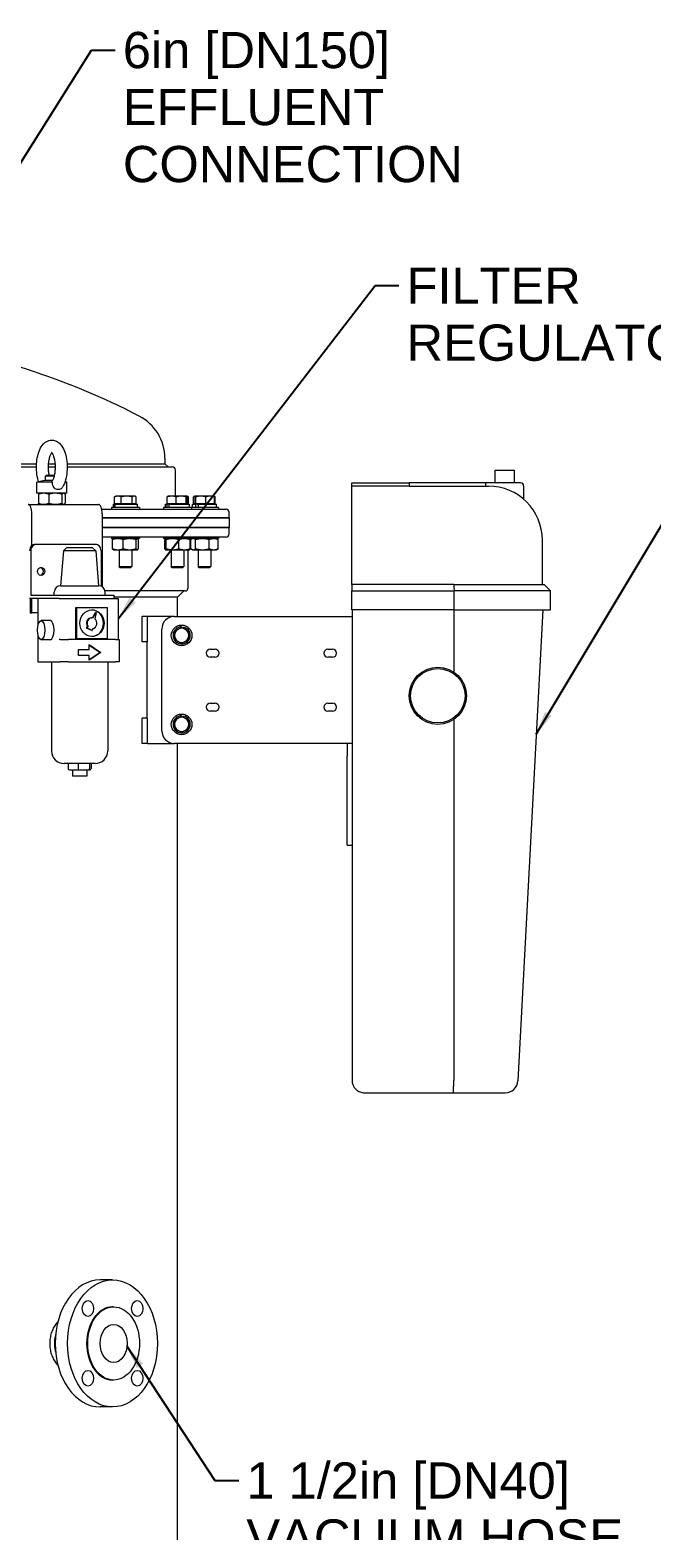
# Model space of a CAD drawing. Header units: inches. Extents: x 12 to 318, y 5 to 204.
# Drawn here: x 250.6 to 275.1, y 51.9 to 111 of the extents above; entities that cross this region are included whole.
import ezdxf

# ---------------------------------------------------------------- set-up
doc = ezdxf.new("R2010")
doc.units = ezdxf.units.IN
doc.header["$LTSCALE"] = 9.5
doc.header["$MEASUREMENT"] = 0
doc.layers.add('Symbol (ANSI)', color=7, linetype='Continuous', lineweight=25)
doc.layers.add('Visible', color=7, linetype='Continuous', lineweight=18)
doc.styles.add('MEMCOR Medium', font='arial.ttf')
doc.styles.add('Standard D-E', font='arial.ttf')
doc.dimstyles.new('Default (ANSI)$7', dxfattribs={"dimscale": 9.5, "dimtxt": 0.15, "dimasz": 0.098425, "dimexe": 0.125, "dimexo": 0.0625, "dimgap": 0.031496, "dimtad": 0, "dimtih": 1, "dimtoh": 1, "dimdec": 4, "dimzin": 3, "dimdsep": 46, "dimlunit": 5, "dimtxsty": 'MEMCOR Medium', "dimcen": 0.09, "dimdle": 0.393701, "dimclrd": 256, "dimclre": 256, "dimclrt": 256, "dimadec": 0, "dimazin": 1, "dimtfac": 0.8, "dimtofl": 0, "dimtmove": 0, "dimatfit": 3, "dimfxl": 1, "dimfrac": 1, "dimtolj": 1, "dimtzin": 4, "dimlwd": -1, "dimlwe": -1, "dimarcsym": 0})
doc.dimstyles.new('in [mm] D-E NeptuneBenson$7', dxfattribs={"dimscale": 9.5, "dimtxt": 0.15, "dimasz": 0.098425, "dimexe": 0.125, "dimexo": 0.063, "dimgap": 0.031496, "dimtad": 0, "dimtih": 1, "dimtoh": 1, "dimdec": 4, "dimzin": 3, "dimdsep": 46, "dimlunit": 5, "dimtxsty": 'Standard D-E', "dimcen": 0.09, "dimdle": 0.393701, "dimclrd": 256, "dimclre": 256, "dimclrt": 256, "dimadec": 1, "dimazin": 1, "dimtfac": 1, "dimtofl": 0, "dimtmove": 0, "dimatfit": 3, "dimfxl": 1, "dimfrac": 1, "dimtolj": 1, "dimtzin": 4, "dimlwd": -1, "dimlwe": -1, "dimarcsym": 0})

msp = doc.modelspace()

# ---------------------------------------------------------------- linework, layer by layer
at = {"layer": 'Visible'}
for p, q in [((227.892483, 93.929298), (250.842632, 93.929298)), ((251.316394, 93.929298), (251.568462, 93.929298)), ((252.042224, 93.929298), (255.892483, 93.929298)), ((255.892483, 94.144298), (255.892483, 93.929298)), ((255.892483, 93.929298), (256.017483, 93.804298)), ((227.607483, 93.804298), (250.838229, 93.804298)), ((251.239613, 93.481306), (251.192428, 93.434112)), ((251.531123, 93.434112), (251.192428, 93.434112)), ((251.192428, 93.270182), (251.192428, 93.434112)), ((251.239613, 93.481306), (251.542393, 93.481306)), ((251.310679, 93.804298), (251.574177, 93.804298)), ((252.046627, 93.804298), (256.177483, 93.804298)), ((256.302483, 92.655294), (256.302483, 93.679298)), ((268.878838, 93.174298), (268.878838, 93.674298)), ((268.878838, 93.674298), (269.628838, 93.674298)), ((269.628838, 93.674298), (269.628838, 93.174298)), ((251.1686, 93.270182), (250.851877, 93.202861)), ((251.473296, 93.202861), (250.851877, 93.202861)), ((250.851877, 92.76979), (250.851877, 93.202861)), ((252.032979, 92.76979), (250.851877, 92.76979)), ((250.921613, 92.727593), (250.921613, 92.374487)), ((250.969987, 92.76979), (250.958161, 92.762962)), ((251.469991, 93.270182), (251.1686, 93.270182)), ((251.322605, 92.727593), (251.322605, 92.374487)), ((251.843421, 92.727593), (251.843421, 92.374487)), ((251.914869, 92.76979), (251.926695, 92.762962)), ((252.032979, 93.202861), (251.954154, 93.202861)), ((251.95953, 93.218473), (252.032979, 93.202861)), ((251.963243, 92.727593), (251.963243, 92.374487)), ((252.032979, 92.76979), (252.032979, 93.202861)), ((263.240204, 93.174298), (265.498646, 93.174298)), ((263.240204, 93.049298), (263.240204, 93.174298)), ((263.240204, 90.924298), (263.240204, 93.049298)), ((264.355004, 93.049298), (263.240204, 93.049298)), ((268.503838, 93.174298), (265.498646, 93.174298)), ((265.498646, 93.174298), (265.498646, 93.046615)), ((268.503838, 93.174298), (268.503838, 93.045424)), ((269.878838, 93.174298), (268.503838, 93.174298)), ((268.503838, 93.049298), (268.616469, 93.049298)), ((270.003838, 93.049298), (270.003838, 92.533904)), ((250.51279, 92.331798), (253.274837, 92.331798)), ((250.969987, 92.33229), (250.958161, 92.339118)), ((250.969987, 92.33229), (251.122109, 92.33229)), ((251.122109, 92.33229), (251.583013, 92.33229)), ((251.192428, 92.331798), (251.192428, 92.33229)), ((251.583013, 92.33229), (251.903332, 92.33229)), ((251.692428, 92.331798), (251.692428, 92.33229)), ((251.903332, 92.33229), (251.914869, 92.33229)), ((251.914869, 92.33229), (251.926695, 92.339118)), ((253.401595, 92.144298), (258.297483, 92.144298)), ((254.889395, 92.20729), (253.787032, 92.20729)), ((253.787032, 92.20729), (253.787032, 92.144298)), ((253.866862, 92.33229), (253.881414, 92.33229)), ((253.866862, 92.20729), (253.866862, 92.33229)), ((253.933403, 92.33229), (253.881414, 92.33229)), ((253.881414, 92.20729), (253.881414, 92.33229)), ((253.909571, 92.357294), (253.909571, 92.6218)), ((254.043305, 92.357294), (253.909571, 92.357294)), ((253.933403, 92.20729), (253.933403, 92.33229)), ((253.933403, 92.33229), (254.809565, 92.33229)), ((253.963214, 92.655294), (253.934182, 92.638532)), ((254.043305, 92.655294), (253.963214, 92.655294)), ((253.963214, 92.357294), (253.963214, 92.33229)), ((254.391359, 92.655294), (254.043305, 92.655294)), ((254.177038, 92.357294), (254.043305, 92.357294)), ((254.177038, 92.357294), (254.177038, 92.6218)), ((254.391359, 92.357294), (254.177038, 92.357294)), ((254.686268, 92.655294), (254.391359, 92.655294)), ((254.60568, 92.357294), (254.391359, 92.357294)), ((254.60568, 92.357294), (254.60568, 92.6218)), ((254.686268, 92.357294), (254.60568, 92.357294)), ((254.713214, 92.655294), (254.686268, 92.655294)), ((254.766856, 92.357294), (254.686268, 92.357294)), ((254.713214, 92.655294), (254.742245, 92.638532)), ((254.713214, 92.357294), (254.713214, 92.33229)), ((254.766856, 92.357294), (254.766856, 92.6218)), ((254.809565, 92.20729), (254.809565, 92.33229)), ((254.889395, 92.20729), (254.889395, 92.144298)), ((256.937024, 92.20729), (255.834662, 92.20729)), ((255.834662, 92.20729), (255.834662, 92.144298)), ((255.914492, 92.33229), (255.974687, 92.33229)), ((255.914492, 92.20729), (255.914492, 92.33229)), ((256.052096, 92.33229), (255.974687, 92.33229)), ((255.974687, 92.20729), (255.974687, 92.33229)), ((255.98769, 92.357294), (255.98769, 92.6218)), ((256.160934, 92.357294), (255.98769, 92.357294)), ((256.010843, 92.655294), (256.008145, 92.653736)), ((256.160934, 92.655294), (256.010843, 92.655294)), ((256.010843, 92.357294), (256.010843, 92.33229)), ((256.052096, 92.33229), (256.057319, 92.33229)), ((256.057319, 92.20729), (256.057319, 92.33229)), ((256.057319, 92.33229), (256.857194, 92.33229)), ((256.533255, 92.655294), (256.160934, 92.655294)), ((256.334179, 92.357294), (256.160934, 92.357294)), ((256.334179, 92.357294), (256.334179, 92.6218)), ((256.533255, 92.357294), (256.334179, 92.357294)), ((256.758164, 92.655294), (256.533255, 92.655294)), ((256.732332, 92.357294), (256.533255, 92.357294)), ((256.732332, 92.357294), (256.732332, 92.6218)), ((256.758164, 92.357294), (256.732332, 92.357294)), ((256.760843, 92.655294), (256.758164, 92.655294)), ((256.783997, 92.357294), (256.758164, 92.357294)), ((256.760843, 92.655294), (256.763541, 92.653736)), ((256.760843, 92.357294), (256.760843, 92.33229)), ((256.763541, 92.653736), (256.789875, 92.638532)), ((256.783997, 92.357294), (256.783997, 92.6218)), ((256.814485, 92.357294), (256.783997, 92.357294)), ((256.814485, 92.357294), (256.814485, 92.6218)), ((256.857194, 92.20729), (256.857194, 92.33229)), ((256.937024, 92.20729), (256.937024, 92.144298)), ((257.996955, 92.20729), (256.937024, 92.20729)), ((256.974423, 92.33229), (257.108282, 92.33229)), ((256.974423, 92.20729), (256.974423, 92.33229)), ((257.015855, 92.357294), (257.015855, 92.6218)), ((257.043876, 92.357294), (257.015855, 92.357294)), ((257.066951, 92.653086), (257.037942, 92.636338)), ((257.043876, 92.357294), (257.043876, 92.6218)), ((257.074559, 92.357294), (257.043876, 92.357294)), ((257.070774, 92.655294), (257.066951, 92.653086)), ((257.074559, 92.655294), (257.070774, 92.655294)), ((257.070774, 92.357294), (257.070774, 92.33229)), ((257.306192, 92.655294), (257.074559, 92.655294)), ((257.105243, 92.357294), (257.074559, 92.357294)), ((257.105243, 92.357294), (257.105243, 92.6218)), ((257.306192, 92.357294), (257.105243, 92.357294)), ((257.167655, 92.33229), (257.108282, 92.33229)), ((257.108282, 92.20729), (257.108282, 92.33229)), ((257.167655, 92.33229), (257.215925, 92.33229)), ((257.215925, 92.20729), (257.215925, 92.33229)), ((257.215925, 92.33229), (257.917125, 92.33229)), ((257.677407, 92.655294), (257.306192, 92.655294)), ((257.507141, 92.357294), (257.306192, 92.357294)), ((257.507141, 92.357294), (257.507141, 92.6218)), ((257.677407, 92.357294), (257.507141, 92.357294)), ((257.820774, 92.655294), (257.677407, 92.655294)), ((257.847673, 92.357294), (257.677407, 92.357294)), ((257.820774, 92.655294), (257.824598, 92.653086)), ((257.820774, 92.357294), (257.820774, 92.33229)), ((257.824598, 92.653086), (257.853606, 92.636338)), ((257.847673, 92.357294), (257.847673, 92.6218)), ((257.875694, 92.357294), (257.847673, 92.357294)), ((257.875694, 92.357294), (257.875694, 92.6218)), ((257.917125, 92.20729), (257.917125, 92.33229)), ((257.996955, 92.20729), (257.996955, 92.144298)), ((250.659157, 90.704456), (250.659157, 91.956798)), ((253.421204, 91.956798), (253.421204, 89.091565)), ((253.421204, 91.804298), (258.422483, 91.804298)), ((258.422483, 91.804298), (253.421204, 91.804298)), ((258.422483, 91.804298), (258.422483, 92.019298)), ((258.422483, 91.804298), (258.422483, 91.424298)), ((258.422483, 91.424298), (253.421204, 91.424298)), ((253.421204, 91.424298), (258.422483, 91.424298)), ((258.297483, 91.044298), (253.421204, 91.044298)), ((253.787032, 91.044298), (253.787032, 90.981306)), ((254.889395, 90.981306), (253.787032, 90.981306)), ((253.865773, 90.981306), (253.859691, 90.977794)), ((254.810655, 90.981306), (254.816736, 90.977794)), ((254.889395, 91.044298), (254.889395, 90.981306)), ((255.834662, 91.044298), (255.834662, 90.981306)), ((256.937024, 90.981306), (255.834662, 90.981306)), ((255.913402, 90.981306), (255.910924, 90.979875)), ((256.858284, 90.981306), (256.860762, 90.979875)), ((256.860762, 90.979875), (256.864366, 90.977794)), ((256.940209, 90.962181), (256.928041, 90.955156)), ((256.937024, 91.044298), (256.937024, 90.981306)), ((257.996955, 90.981306), (256.937024, 90.981306)), ((256.973333, 90.981306), (256.940209, 90.962181)), ((257.918215, 90.981306), (257.95134, 90.962181)), ((257.95134, 90.962181), (257.963508, 90.955156)), ((257.996955, 91.044298), (257.996955, 90.981306)), ((258.422483, 91.169298), (258.422483, 91.424298)), ((250.618179, 90.506355), (250.618179, 88.756355)), ((250.84835, 90.756355), (250.799561, 90.756355)), ((253.150056, 90.756355), (250.84835, 90.756355)), ((251.900502, 90.506787), (251.785883, 89.131355)), ((252.035883, 90.631355), (251.900502, 90.506787)), ((253.171263, 90.506787), (251.900502, 90.506787)), ((252.035883, 90.631355), (253.035883, 90.631355)), ((253.035883, 90.631355), (253.171263, 90.506787)), ((253.171263, 90.506787), (253.285883, 89.131355)), ((253.380227, 90.506355), (253.380227, 89.11287)), ((253.828429, 90.586002), (253.828429, 90.939109)), ((253.865773, 90.543806), (253.859691, 90.547317)), ((253.865773, 90.543806), (254.039973, 90.543806)), ((254.039973, 90.543806), (254.506409, 90.543806)), ((254.088214, 90.543806), (254.088214, 89.879484)), ((254.251517, 90.586002), (254.251517, 90.939109)), ((254.506409, 90.543806), (254.80465, 90.543806)), ((254.588214, 90.543806), (254.588214, 89.879484)), ((254.761302, 90.586002), (254.761302, 90.939109)), ((254.80465, 90.543806), (254.810655, 90.543806)), ((254.810655, 90.543806), (254.816736, 90.547317)), ((254.847999, 90.586002), (254.847999, 90.939109)), ((255.888039, 90.586002), (255.888039, 90.939109)), ((255.913402, 90.543806), (255.910924, 90.545236)), ((255.913402, 90.543806), (255.915867, 90.543806)), ((255.915867, 90.543806), (256.192597, 90.543806)), ((255.943695, 90.586002), (255.943695, 90.939109)), ((256.135843, 90.543806), (256.135843, 89.879484)), ((256.192597, 90.543806), (256.662573, 90.543806)), ((256.441499, 90.586002), (256.441499, 90.939109)), ((256.635843, 90.543806), (256.635843, 89.879484)), ((256.662573, 90.543806), (256.858284, 90.543806)), ((256.802483, 89.049298), (256.802483, 90.543806)), ((256.858284, 90.543806), (256.860762, 90.545236)), ((256.860762, 90.545236), (256.864366, 90.547317)), ((256.883647, 90.586002), (256.883647, 90.939109)), ((256.895628, 90.586002), (256.895628, 90.939109)), ((256.903093, 90.586002), (256.903093, 90.939109)), ((256.90718, 90.586002), (256.90718, 90.939109)), ((256.940209, 90.56293), (256.928041, 90.569955)), ((256.973333, 90.543806), (256.940209, 90.56293)), ((256.973333, 90.543806), (257.004288, 90.543806)), ((257.004288, 90.543806), (257.370693, 90.543806)), ((257.101395, 90.586002), (257.101395, 90.939109)), ((257.195774, 90.543806), (257.195774, 89.879484)), ((257.370693, 90.543806), (257.81218, 90.543806)), ((257.63999, 90.586002), (257.63999, 90.939109)), ((257.695774, 90.543806), (257.695774, 89.879484)), ((257.81218, 90.543806), (257.918215, 90.543806)), ((257.918215, 90.543806), (257.95134, 90.56293)), ((257.95134, 90.56293), (257.963508, 90.569955)), ((257.984369, 90.586002), (257.984369, 90.939109)), ((257.988456, 90.586002), (257.988456, 90.939109)), ((263.240204, 89.174298), (263.240204, 90.924298)), ((270.741469, 89.174298), (270.741469, 90.924298)), ((254.088214, 89.879484), (254.588214, 89.879484)), ((254.135399, 89.83229), (254.088214, 89.879484)), ((254.541029, 89.83229), (254.135399, 89.83229)), ((254.541029, 89.83229), (254.588214, 89.879484)), ((256.135843, 89.879484), (256.635843, 89.879484)), ((256.183028, 89.83229), (256.135843, 89.879484)), ((256.588658, 89.83229), (256.183028, 89.83229)), ((256.588658, 89.83229), (256.635843, 89.879484)), ((257.195774, 89.879484), (257.695774, 89.879484)), ((257.242959, 89.83229), (257.195774, 89.879484)), ((257.648589, 89.83229), (257.242959, 89.83229)), ((257.648589, 89.83229), (257.695774, 89.879484)), ((251.008492, 88.631355), (250.56939, 88.631355)), ((250.585973, 88.631355), (250.585973, 88.063855)), ((250.618179, 88.756355), (251.008492, 88.756355)), ((250.659157, 88.063855), (250.659157, 88.631355)), ((250.897139, 88.631355), (250.897139, 87.571899)), ((251.008492, 88.756355), (253.889516, 88.756355)), ((251.562293, 88.631355), (251.008492, 88.631355)), ((251.535883, 88.756355), (251.535883, 88.881355)), ((251.726553, 88.631355), (251.562293, 88.631355)), ((251.726553, 88.631355), (252.054302, 88.631355)), ((251.785883, 89.131355), (253.285883, 89.131355)), ((252.054302, 88.631355), (252.974984, 88.631355)), ((252.974984, 88.631355), (253.895667, 88.631355)), ((256.677483, 88.924298), (253.532167, 88.924298)), ((253.535883, 88.756355), (253.535883, 88.881355)), ((253.889516, 88.756355), (253.889516, 88.631355)), ((256.392483, 88.674298), (253.889516, 88.674298)), ((253.895667, 88.631355), (254.048089, 88.631355)), ((254.048089, 88.631355), (254.048089, 87.011163)), ((256.392483, 88.674298), (256.642483, 88.924298)), ((256.392483, 87.924298), (256.392483, 88.674298)), ((263.240204, 89.174298), (263.240204, 88.924298)), ((267.256611, 89.174298), (263.240204, 89.174298)), ((263.240204, 88.174298), (263.240204, 88.924298)), ((263.240204, 88.924298), (267.268598, 88.924298)), ((267.256611, 89.174298), (270.812869, 89.174298)), ((267.268598, 88.174298), (267.268598, 88.924298)), ((271.062869, 88.924298), (267.268598, 88.924298)), ((270.812869, 89.174298), (271.062869, 88.924298)), ((271.062869, 88.174298), (271.062869, 88.924298)), ((250.585973, 88.063855), (250.659157, 88.063855)), ((250.897139, 88.063855), (250.659157, 88.063855)), ((252.370514, 88.255161), (252.370514, 87.053364)), ((252.419303, 88.255161), (252.370514, 88.255161)), ((253.628244, 88.255161), (252.419303, 88.255161)), ((252.419303, 88.255161), (252.419303, 87.053364)), ((253.039143, 87.866328), (253.159733, 88.074743)), ((253.0616, 87.862979), (253.184128, 88.074743)), ((253.184128, 88.074743), (253.132905, 87.830899)), ((253.159733, 88.074743), (253.184128, 88.074743)), ((253.628244, 87.053364), (253.628244, 88.255161)), ((267.268598, 88.174298), (263.240204, 88.174298)), ((263.253838, 88.174298), (263.253838, 87.924298)), ((267.253838, 88.174298), (267.253838, 85.734712)), ((267.268598, 88.174298), (271.062869, 88.174298)), ((270.753838, 88.174298), (269.778771, 69.648018)), ((251.38503, 87.756355), (251.023203, 87.756355)), ((252.804398, 87.460619), (252.842641, 87.526714)), ((252.804398, 87.460619), (252.828792, 87.460619)), ((253.011186, 87.367585), (252.804398, 87.460619)), ((252.828792, 87.460619), (252.867036, 87.526714)), ((253.03558, 87.367585), (252.828792, 87.460619)), ((252.842641, 87.526714), (252.867036, 87.526714)), ((252.999379, 87.866984), (253.023774, 87.866984)), ((253.051568, 87.443694), (253.03558, 87.367585)), ((255.213124, 87.924298), (254.999678, 87.924298)), ((254.999678, 86.924298), (254.999678, 87.924298)), ((256.270396, 87.924298), (255.213124, 87.924298)), ((255.213124, 86.924298), (255.213124, 87.924298)), ((255.770396, 83.424298), (255.770396, 87.424298)), ((256.270396, 87.924298), (262.878838, 87.924298)), ((256.549722, 87.514297), (256.547343, 87.497006)), ((256.635696, 87.44952), (256.642845, 87.501488)), ((262.878838, 87.924298), (263.253838, 87.924298)), ((263.253838, 87.924298), (263.253838, 82.924298)), ((250.897139, 87.190812), (250.897139, 86.131355)), ((251.38503, 87.006355), (251.023203, 87.006355)), ((251.775342, 87.011163), (251.726553, 87.011163)), ((251.775342, 87.011163), (252.103091, 87.011163)), ((253.944456, 87.011163), (252.103091, 87.011163)), ((252.419303, 87.053364), (252.370514, 87.053364)), ((252.419303, 87.053364), (253.628244, 87.053364)), ((253.011186, 87.367585), (253.03558, 87.367585)), ((253.944456, 87.011163), (254.096878, 87.011163)), ((254.096878, 87.011163), (254.096878, 86.131355)), ((255.213124, 86.924298), (254.999678, 86.924298)), ((255.175396, 86.924298), (255.175396, 83.924298)), ((252.496625, 86.386771), (252.496625, 86.62594)), ((252.496625, 86.62594), (252.907873, 86.62594)), ((252.907873, 86.386771), (252.496625, 86.386771)), ((252.907873, 86.62594), (252.907873, 86.813747)), ((252.907873, 86.813747), (253.375201, 86.506355)), ((253.326412, 86.506355), (252.907873, 86.781656)), ((253.375201, 86.506355), (252.907873, 86.198963)), ((252.907873, 86.231055), (253.326412, 86.506355)), ((252.907873, 86.198963), (252.907873, 86.386771)), ((253.375201, 86.506355), (253.326412, 86.506355)), ((257.676646, 86.630548), (257.864146, 86.630548)), ((257.864146, 86.318048), (257.676646, 86.318048)), ((262.301646, 86.630548), (262.489146, 86.630548)), ((262.489146, 86.318048), (262.301646, 86.318048)), ((250.897139, 86.131355), (251.775342, 86.131355)), ((251.428106, 86.131355), (251.428106, 82.631355)), ((252.103091, 86.131355), (251.775342, 86.131355)), ((252.103091, 86.131355), (253.944456, 86.131355)), ((253.64366, 86.131355), (253.64366, 82.631355)), ((254.096878, 86.131355), (253.944456, 86.131355)), ((257.676646, 84.505548), (257.864146, 84.505548)), ((262.301646, 84.505548), (262.489146, 84.505548)), ((255.213124, 83.924298), (254.999678, 83.924298)), ((254.999678, 82.924298), (254.999678, 83.924298)), ((255.213124, 82.924298), (255.213124, 83.924298)), ((256.549722, 84.014297), (256.547343, 83.997006)), ((256.635696, 83.94952), (256.642845, 84.001488)), ((257.864146, 84.193048), (257.676646, 84.193048)), ((262.489146, 84.193048), (262.301646, 84.193048)), ((267.253838, 83.863883), (267.253838, 69.654616)), ((255.213124, 82.924298), (254.999678, 82.924298)), ((255.213124, 82.924298), (256.270396, 82.924298)), ((262.878838, 82.924298), (256.270396, 82.924298)), ((256.392483, 40.688875), (256.392483, 82.924298)), ((263.253838, 82.924298), (262.878838, 82.924298)), ((263.066338, 82.924298), (263.066338, 82.424298)), ((263.253838, 82.924298), (263.253838, 69.674298)), ((253.14366, 82.131355), (251.928106, 82.131355)), ((252.082979, 82.131355), (252.082979, 81.943855)), ((252.475711, 82.131355), (252.475711, 81.943855)), ((252.928615, 82.131355), (252.928615, 81.943855)), ((252.988787, 82.131355), (252.988787, 81.943855)), ((263.066338, 79.424298), (263.066338, 82.424298)), ((252.149423, 81.881355), (252.484538, 81.881355)), ((252.254633, 81.881355), (252.254633, 81.631355)), ((252.817133, 81.631355), (252.254633, 81.631355)), ((252.484538, 81.881355), (252.870998, 81.881355)), ((252.817133, 81.881355), (252.817133, 81.631355)), ((252.870998, 81.881355), (252.922343, 81.881355)), ((263.066338, 78.924298), (263.066338, 79.424298)), ((263.066338, 78.924298), (263.253838, 78.924298)), ((263.753838, 69.174298), (267.238913, 69.174298)), ((267.238913, 69.174298), (269.279462, 69.174298)), ((267.253838, 69.654616), (267.253838, 69.654576)), ((253.832446, 61.814298), (253.344542, 61.814298)), ((253.874872, 60.754298), (253.832446, 60.754298)), ((253.874872, 57.874298), (253.832446, 57.874298)), ((253.832446, 56.814298), (253.344542, 56.814298))]:
    msp.add_line(p, q, dxfattribs=at)
for centre, radius in [((256.550396, 87.174298), 0.406), ((266.628838, 84.799298), 1.125), ((266.628838, 84.799298), 1.069494), ((256.550396, 83.674298), 0.406)]:
    msp.add_circle(centre, radius, dxfattribs=at)
for centre, radius, start, end in [((241.892483, 70.782078), 28.192219, 62.55618308, 81.96877549), ((254.024983, 94.144298), 1.8675, 0, 62.55618308), ((256.177483, 93.679298), 0.125, 0, 90), ((268.616469, 90.924298), 2.125, 0, 90), ((269.878838, 93.049298), 0.125, 0, 90), ((258.297483, 92.019298), 0.125, 0, 90), ((258.297483, 91.169298), 0.125, 270, 0), ((251.785883, 88.881355), 0.25, 90, 180), ((253.285883, 88.881355), 0.25, 0, 90), ((256.677483, 89.049298), 0.125, 270, 0), ((256.270396, 87.424298), 0.5, 90, 180), ((256.550396, 87.174298), 0.34, 90.1136485, 74.22216216), ((256.550396, 87.174298), 0.281, 120, 180), ((256.550396, 87.174298), 0.281, 60, 120), ((256.550396, 87.174298), 0.281, 0, 60), ((256.550396, 87.174298), 0.281, 180, 240), ((256.550396, 87.174298), 0.281, 240, 300), ((256.550396, 87.174298), 0.281, 300, 0), ((257.676646, 86.474298), 0.15625, 90, 270), ((257.864146, 86.474298), 0.15625, 270, 90), ((262.301646, 86.474298), 0.15625, 90, 270), ((262.489146, 86.474298), 0.15625, 270, 90), ((257.676646, 84.349298), 0.15625, 90, 270), ((257.864146, 84.349298), 0.15625, 270, 90), ((262.301646, 84.349298), 0.15625, 90, 270), ((262.489146, 84.349298), 0.15625, 270, 90), ((256.550396, 83.674298), 0.34, 90.1136485, 74.22216216), ((256.550396, 83.674298), 0.281, 120, 180), ((256.550396, 83.674298), 0.281, 60, 120), ((256.550396, 83.674298), 0.281, 0, 60), ((256.270396, 83.424298), 0.5, 180, 270), ((256.550396, 83.674298), 0.281, 180, 240), ((256.550396, 83.674298), 0.281, 240, 300), ((256.550396, 83.674298), 0.281, 300, 0), ((251.928106, 82.631355), 0.5, 180, 270), ((253.14366, 82.631355), 0.5, 270, 0), ((269.279462, 69.674298), 0.5, 270, 356.9872125)]:
    msp.add_arc(centre, radius, start, end, dxfattribs=at)
for centre, major_axis, ratio, start_param, end_param in [((264.355004, 90.924298), (22.766058, 0), 0.093340709, 1.520540653, 1.570796327), ((250.51279, 91.956798), (0, 0.375), 0.390312582, 4.71238898, 6.283185307), ((253.274837, 91.956798), (0, 0.375), 0.390312582, 4.71238898, 6.283185307), ((250.799561, 90.506355), (0, 0.25), 0.920682404, 0, 1.570796327), ((250.84835, 90.506355), (0, 0.25), 0.920682404, 0, 1.570796327), ((253.150056, 90.506355), (0, 0.25), 0.920682404, 4.71238898, 6.283185307), ((250.972189, 89.693855), (0, -0.15625), 0.920682404, 0.170398754, 2.9711939), ((252.999379, 87.654262), (0, -0.520383), 0.920682404, 0.025461071, 3.116131582), ((251.38503, 87.381355), (0, 0.375), 0.390312582, 3.141592654, 6.283185307), ((252.999379, 87.654262), (0, 0.212722), 0.920682404, 0, 2.213798072), ((253.023774, 87.654262), (0, 0.212722), 0.920682404, 6.088823721, 8.496983379), ((253.023774, 87.654262), (0, -0.212722), 0.920682404, 0.142396418, 2.550556077), ((252.149423, 81.943855), (0.066445, 0), 0.940634252, 3.141592654, 4.71238898), ((252.484538, 81.943855), (0, -0.0625), 0.141243652, 4.71238898, 6.283185307), ((252.870998, 81.943855), (0, -0.0625), 0.921868815, 0, 1.570796327), ((252.922343, 81.943855), (-0.066445, 0), 0.940634252, 1.570796327, 3.141592654), ((253.344542, 59.314298), (0, -2.5), 0.707106781, 3.141592654, 6.283185307), ((253.832446, 59.314298), (0, -1.44), 0.707106781, 3.141592654, 6.283185307)]:
    msp.add_ellipse(centre, major_axis=major_axis, ratio=ratio, start_param=start_param, end_param=end_param, dxfattribs=at)
for centre, major_axis, ratio in [((251.020978, 89.693855), (0, -0.15625), 0.920682404), ((253.023774, 87.654262), (0, 0.520383), 0.920682404), ((251.023203, 87.381355), (0, 0.375), 0.390312582), ((253.832446, 59.314298), (0, -2.5), 0.707106781), ((252.862446, 60.686085), (0, -0.3125), 0.707106781), ((254.802446, 60.686085), (0, 0.3125), 0.707106781), ((253.874872, 59.314298), (0, -1.44), 0.707106781), ((253.874872, 59.314298), (0, -0.75), 0.707106781), ((252.862446, 57.942511), (0, -0.3125), 0.707106781), ((254.802446, 57.942511), (0, 0.3125), 0.707106781)]:
    msp.add_ellipse(centre, major_axis=major_axis, ratio=ratio, dxfattribs=at)
for points, knots in [([(250.925326, 93.218473), (250.919812, 93.234817), (250.914569, 93.251396), (250.879593, 93.369446), (250.859139, 93.47883), (250.837391, 93.699666), (250.835388, 93.810731), (250.848659, 94.028591), (250.863828, 94.135314), (250.912057, 94.339274), (250.945431, 94.436034), (251.035935, 94.61387), (251.093573, 94.695408), (251.231961, 94.80447), (251.303653, 94.840215), (251.438918, 94.86026), (251.496917, 94.856398), (251.60555, 94.826445), (251.655413, 94.800167), (251.755632, 94.725928), (251.801383, 94.673983), (251.894127, 94.537087), (251.934842, 94.446264), (251.998505, 94.246883), (252.020787, 94.138008), (252.045908, 93.917509), (252.049508, 93.806347), (252.039355, 93.587753), (252.025756, 93.480386), (251.980868, 93.274726), (251.949294, 93.176856), (251.890929, 93.054038), (251.872875, 93.020921), (251.852844, 92.989412)], [4.063797675, 4.063797675, 4.063797675, 4.063797675, 4.125107978, 4.125107978, 4.494646741, 4.494646741, 4.848405607, 4.848405607, 5.200717927, 5.200717927, 5.564567297, 5.564567297, 5.945808258, 5.945808258, 6.21731978, 6.21731978, 6.405304681, 6.405304681, 6.601685917, 6.601685917, 6.864476754, 6.864476754, 7.231705362, 7.231705362, 7.603413474, 7.603413474, 7.957952639, 7.957952639, 8.309884983, 8.309884983, 8.672079617, 8.672079617, 8.81394723, 8.81394723, 8.81394723, 8.81394723]), ([(251.342463, 93.481306), (251.332294, 93.52819), (251.324266, 93.57882), (251.312093, 93.697098), (251.309449, 93.765815), (251.312859, 93.902444), (251.319002, 93.970338), (251.338852, 94.095622), (251.352411, 94.153212), (251.383167, 94.249711), (251.400148, 94.289531), (251.425664, 94.336586), (251.434542, 94.350425), (251.442428, 94.361111)], [4.258943448, 4.258943448, 4.258943448, 4.258943448, 4.485154641, 4.485154641, 4.768401658, 4.768401658, 5.05436608, 5.05436608, 5.33379943, 5.33379943, 5.595842968, 5.595842968, 5.740451535, 5.740451535, 5.740451535, 5.740451535]), ([(251.415843, 94.389633), (251.415843, 94.389633), (251.416375, 94.389308), (251.420919, 94.385864), (251.430305, 94.377425), (251.453676, 94.345978), (251.467642, 94.323016), (251.496688, 94.261435), (251.511744, 94.221359), (251.539088, 94.125929), (251.551, 94.069479), (251.568325, 93.946232), (251.573359, 93.879036), (251.574881, 93.742725), (251.571208, 93.673603), (251.555699, 93.543161), (251.543954, 93.481752), (251.515418, 93.375603), (251.498857, 93.330198), (251.471768, 93.272436), (251.46152, 93.25414), (251.452058, 93.239624)], [6.547594417, 6.547594417, 6.547594417, 6.547594417, 6.608611495, 6.608611495, 6.822801896, 6.822801896, 7.039622603, 7.039622603, 7.282015161, 7.282015161, 7.548072508, 7.548072508, 7.828890328, 7.828890328, 8.11499257, 8.11499257, 8.397293161, 8.397293161, 8.665482356, 8.665482356, 8.825685082, 8.825685082, 8.825685082, 8.825685082]), ([(251.473296, 93.202861), (251.464249, 93.207875), (251.45768, 93.213033), (251.448078, 93.225533), (251.447606, 93.232816), (251.452056, 93.23963)], [0.1266240454, 0.1266240454, 0.1266240454, 0.1266240454, 0.3194463648, 0.3194463648, 0.5894329283, 0.5894329283, 0.5894329283, 0.5894329283]), ([(251.852844, 92.989413), (251.840975, 92.970747), (251.826549, 92.954969), (251.789254, 92.927393), (251.76577, 92.917408), (251.71437, 92.907936), (251.686901, 92.908585), (251.63213, 92.920593), (251.60534, 92.931739), (251.557576, 92.963146), (251.537021, 92.982537), (251.504247, 93.027542), (251.492349, 93.052003), (251.472174, 93.118467), (251.469777, 93.160856), (251.473296, 93.202861)], [0.614715934, 0.614715934, 0.614715934, 0.614715934, 0.84578852, 0.84578852, 1.123480062, 1.123480062, 1.402598468, 1.402598468, 1.678828283, 1.678828283, 1.941754164, 1.941754164, 2.194127873, 2.194127873, 2.580725409, 2.580725409, 2.580725409, 2.580725409]), ([(265.498646, 93.046615), (265.581631, 93.046039), (265.6648, 93.045434), (266.045919, 93.042768), (266.343342, 93.041143), (266.629675, 93.041143), (266.744027, 93.041143), (266.863093, 93.041382), (266.984068, 93.041903)], [26.213517074, 26.213517074, 26.213517074, 26.213517074, 26.824810769, 26.824810769, 29.016237352, 29.016237352, 29.016237352, 29.891417752, 29.891417752, 29.891417752, 29.891417752]), ([(266.984068, 93.041903), (267.041389, 93.042209), (267.098441, 93.04256), (267.198499, 93.0435), (267.241312, 93.04398), (267.283452, 93.044483)], [-55.1561514955, -55.1561514955, -55.1561514955, -55.1561514955, -54.7075950751, -54.7075950751, -54.3637081452, -54.3637081452, -54.3637081452, -54.3637081452]), ([(267.283452, 93.044483), (267.326656, 93.04502), (267.369557, 93.045389), (267.696777, 93.047632), (267.94814, 93.045956), (268.223721, 93.042887), (268.311441, 93.041575), (268.415534, 93.041069), (268.447973, 93.041197), (268.486971, 93.042502), (268.498093, 93.043373), (268.503279, 93.044782), (268.503839, 93.045103), (268.503838, 93.045424)], [-37.914858437, -37.914858437, -37.914858437, -37.914858437, -37.674676988, -37.674676988, -36.064935499, -36.064935499, -35.345048353, -35.345048353, -34.968662607, -34.968662607, -34.699552539, -34.699552539, -34.624049898, -34.624049898, -34.624049898, -34.624049898]), ([(263.253838, 69.674298), (263.253838, 69.670489), (263.253882, 69.666679), (263.254056, 69.659063), (263.254187, 69.655255), (263.254361, 69.651451)], [0, 0, 0, 0, 0.02179182287, 0.02179182287, 0.04358364573, 0.04358364573, 0.04358364573, 0.04358364573]), ([(263.254361, 69.651451), (263.255557, 69.625297), (263.258847, 69.599116), (263.27372, 69.52664), (263.289763, 69.483032), (263.33045, 69.404686), (263.354679, 69.370537), (263.409509, 69.309305), (263.440457, 69.28278), (263.501806, 69.241003), (263.532507, 69.224677), (263.625617, 69.186423), (263.68984, 69.174298), (263.753838, 69.174298)], [0, 0, 0, 0, 0.149800817, 0.149800817, 0.428588717, 0.428588717, 0.707376616, 0.707376616, 1.001725402, 1.001725402, 1.272561917, 1.272561917, 1.806967326, 1.806967326, 1.806967326, 1.806967326]), ([(267.238913, 69.174298), (267.23892, 69.174298), (267.238927, 69.174298), (267.240624, 69.174391), (267.242348, 69.185455), (267.245797, 69.230096), (267.247479, 69.264902), (267.250384, 69.353916), (267.251579, 69.407262), (267.253274, 69.525648), (267.253757, 69.589549), (267.253838, 69.654576)], [-0.001946091, -0.001946091, -0.001946091, -0.001946091, 0, 0, 0.46111037, 0.46111037, 0.957424131, 0.957424131, 1.453469453, 1.453469453, 1.949372756, 1.949372756, 1.949372756, 1.949372756]), ([(251.685032, 60.175698), (251.653924, 60.14423), (251.62482, 60.110111), (251.562723, 60.026642), (251.529244, 59.972744), (251.470022, 59.855373), (251.444279, 59.791903), (251.402843, 59.659497), (251.387121, 59.590457), (251.366482, 59.451611), (251.361572, 59.381805), (251.361572, 59.314298)], [14.017826146, 14.017826146, 14.017826146, 14.017826146, 14.403521122, 14.403521122, 14.917929978, 14.917929978, 15.432338834, 15.432338834, 15.946747689, 15.946747689, 16.461156545, 16.461156545, 16.461156545, 16.461156545]), ([(251.593921, 59.661638), (251.57817, 59.60812), (251.566059, 59.552702), (251.548808, 59.43565), (251.544506, 59.373958), (251.544506, 59.314298)], [-0.8672816261, -0.8672816261, -0.8672816261, -0.8672816261, -0.4546095011, -0.4546095011, 0, 0, 0, 0]), ([(251.361572, 59.314298), (251.361572, 59.24679), (251.366482, 59.176984), (251.382213, 59.071155), (251.389111, 59.034853), (251.397422, 58.999006)], [16.4611565452, 16.4611565452, 16.4611565452, 16.4611565452, 16.9755673398, 16.9755673398, 17.2453312357, 17.2453312357, 17.2453312357, 17.2453312357]), ([(251.544506, 59.314298), (251.544506, 59.254638), (251.548808, 59.192945), (251.562478, 59.100191), (251.568346, 59.06888), (251.575395, 59.037944)], [0, 0, 0, 0, 0.4546095011, 0.4546095011, 0.6872546863, 0.6872546863, 0.6872546863, 0.6872546863]), ([(251.397422, 58.999006), (251.404985, 58.966507), (251.413708, 58.934379), (251.444279, 58.836691), (251.470023, 58.773221), (251.529246, 58.655849), (251.562724, 58.601952), (251.624821, 58.518483), (251.653925, 58.484365), (251.685032, 58.452898)], [0.784174691, 0.784174691, 0.784174691, 0.784174691, 1.028821589, 1.028821589, 1.543232384, 1.543232384, 2.057643178, 2.057643178, 2.443330669, 2.443330669, 2.443330669, 2.443330669])]:
    msp.add_open_spline(points, degree=3, knots=knots, dxfattribs=at)
for points, weights in [([(251.122109, 92.76979), (251.029058, 92.76979), (250.921613, 92.727593)], [1, 1.0379548493, 1]), ([(250.921613, 92.727593), (250.940974, 92.753039), (250.958161, 92.762962)], [1, 1.02254837161, 1.01830548615]), ([(251.322605, 92.727593), (251.21516, 92.76979), (251.122109, 92.76979)], [1, 1.0379548493, 1]), ([(251.583013, 92.76979), (251.462157, 92.76979), (251.322605, 92.727593)], [1, 1.0379548493, 1]), ([(251.843421, 92.727593), (251.703869, 92.76979), (251.583013, 92.76979)], [1, 1.0379548493, 1]), ([(251.903332, 92.76979), (251.875527, 92.76979), (251.843421, 92.727593)], [1, 1.0379548493, 1]), ([(251.963243, 92.727593), (251.931137, 92.76979), (251.903332, 92.76979)], [1, 1.0379548493, 1]), ([(250.921613, 92.374487), (251.029058, 92.33229), (251.122109, 92.33229)], [1, 1.0379548493, 1]), ([(250.958161, 92.339118), (250.940974, 92.349041), (250.921613, 92.374487)], [1.01830548615, 1.02254837161, 1]), ([(251.122109, 92.33229), (251.21516, 92.33229), (251.322605, 92.374487)], [1, 1.0379548493, 1]), ([(251.322605, 92.374487), (251.462157, 92.33229), (251.583013, 92.33229)], [1, 1.0379548493, 1]), ([(251.583013, 92.33229), (251.703869, 92.33229), (251.843421, 92.374487)], [1, 1.0379548493, 1]), ([(251.843421, 92.374487), (251.875527, 92.33229), (251.903332, 92.33229)], [1, 1.0379548493, 1]), ([(251.903332, 92.33229), (251.931137, 92.33229), (251.963243, 92.374487)], [1, 1.0379548493, 1]), ([(254.043305, 92.655294), (253.981239, 92.655294), (253.909571, 92.6218)], [1, 1.0379548493, 1]), ([(253.909571, 92.6218), (253.922303, 92.631674), (253.934182, 92.638532)], [1, 1.01089719788, 1.01553701765]), ([(254.177038, 92.6218), (254.105371, 92.655294), (254.043305, 92.655294)], [1, 1.0379548493, 1]), ([(254.391359, 92.655294), (254.291892, 92.655294), (254.177038, 92.6218)], [1, 1.0379548493, 1]), ([(254.60568, 92.6218), (254.490826, 92.655294), (254.391359, 92.655294)], [1, 1.0379548493, 1]), ([(254.686268, 92.655294), (254.648867, 92.655294), (254.60568, 92.6218)], [1, 1.0379548493, 1]), ([(254.766856, 92.6218), (254.723669, 92.655294), (254.686268, 92.655294)], [1, 1.0379548493, 1]), ([(256.160934, 92.655294), (256.080531, 92.655294), (255.98769, 92.6218)], [1, 1.0379548493, 1]), ([(255.98769, 92.6218), (255.998615, 92.648234), (256.008145, 92.653736)], [1, 1.02971695473, 1.0128998083]), ([(256.334179, 92.6218), (256.241337, 92.655294), (256.160934, 92.655294)], [1, 1.0379548493, 1]), ([(256.533255, 92.655294), (256.440863, 92.655294), (256.334179, 92.6218)], [1, 1.0379548493, 1]), ([(256.732332, 92.6218), (256.625647, 92.655294), (256.533255, 92.655294)], [1, 1.0379548493, 1]), ([(256.758164, 92.655294), (256.746176, 92.655294), (256.732332, 92.6218)], [1, 1.0379548493, 1]), ([(256.783997, 92.6218), (256.770153, 92.655294), (256.758164, 92.655294)], [1, 1.0379548493, 1]), ([(256.814485, 92.6218), (256.790793, 92.640175), (256.769613, 92.648319)], [1, 1.0204717289, 1.01885976142]), ([(257.059673, 92.646961), (257.038925, 92.638742), (257.015855, 92.6218)], [1.01897649904, 1.01884488892, 1]), ([(257.074559, 92.655294), (257.060319, 92.655294), (257.043876, 92.6218)], [1, 1.0379548493, 1]), ([(257.105243, 92.6218), (257.0888, 92.655294), (257.074559, 92.655294)], [1, 1.0379548493, 1]), ([(257.306192, 92.655294), (257.212931, 92.655294), (257.105243, 92.6218)], [1, 1.0379548493, 1]), ([(257.507141, 92.6218), (257.399453, 92.655294), (257.306192, 92.655294)], [1, 1.0379548493, 1]), ([(257.677407, 92.655294), (257.598387, 92.655294), (257.507141, 92.6218)], [1, 1.0379548493, 1]), ([(257.847673, 92.6218), (257.756428, 92.655294), (257.677407, 92.655294)], [1, 1.0379548493, 1]), ([(257.824598, 92.653086), (257.835365, 92.64687), (257.847673, 92.6218)], [1.01455353314, 1.02814006989, 1]), ([(257.875694, 92.6218), (257.856755, 92.630916), (257.839003, 92.637455)], [1, 1.01005189042, 1.01477953359]), ([(257.853606, 92.636338), (257.864319, 92.630153), (257.875694, 92.6218)], [1.01394334662, 1.00920328344, 1]), ([(254.039973, 90.981306), (253.941795, 90.981306), (253.828429, 90.939109)], [1, 1.0379548493, 1]), ([(253.828429, 90.939109), (253.845083, 90.96936), (253.859691, 90.977794)], [1, 1.02692102504, 1.01565237985]), ([(254.251517, 90.939109), (254.138151, 90.981306), (254.039973, 90.981306)], [1, 1.0379548493, 1]), ([(254.506409, 90.981306), (254.388113, 90.981306), (254.251517, 90.939109)], [1, 1.0379548493, 1]), ([(254.761302, 90.939109), (254.624705, 90.981306), (254.506409, 90.981306)], [1, 1.0379548493, 1]), ([(254.80465, 90.981306), (254.784532, 90.981306), (254.761302, 90.939109)], [1, 1.0379548493, 1]), ([(254.847999, 90.939109), (254.824768, 90.981306), (254.80465, 90.981306)], [1, 1.0379548493, 1]), ([(255.915867, 90.981306), (255.902952, 90.981306), (255.888039, 90.939109)], [1, 1.0379548493, 1]), ([(255.943695, 90.939109), (255.928782, 90.981306), (255.915867, 90.981306)], [1, 1.0379548493, 1]), ([(256.192597, 90.981306), (256.077082, 90.981306), (255.943695, 90.939109)], [1, 1.0379548493, 1]), ([(256.441499, 90.939109), (256.308113, 90.981306), (256.192597, 90.981306)], [1, 1.0379548493, 1]), ([(256.662573, 90.981306), (256.559972, 90.981306), (256.441499, 90.939109)], [1, 1.0379548493, 1]), ([(256.883647, 90.939109), (256.765174, 90.981306), (256.662573, 90.981306)], [1, 1.0379548493, 1]), ([(256.860762, 90.979875), (256.871413, 90.973726), (256.883647, 90.939109)], [1.01145423084, 1.03092610004, 1]), ([(256.895628, 90.939109), (256.877767, 90.971554), (256.862165, 90.978952)], [1, 1.02892942038, 1.01375847525]), ([(256.903093, 90.939109), (256.915893, 90.948142), (256.928041, 90.955156)], [1, 1.00789006175, 1.01249974823]), ([(257.004288, 90.981306), (256.95922, 90.981306), (256.90718, 90.939109)], [1, 1.0379548493, 1]), ([(257.101395, 90.939109), (257.049355, 90.981306), (257.004288, 90.981306)], [1, 1.0379548493, 1]), ([(257.370693, 90.981306), (257.245711, 90.981306), (257.101395, 90.939109)], [1, 1.0379548493, 1]), ([(257.63999, 90.939109), (257.495674, 90.981306), (257.370693, 90.981306)], [1, 1.0379548493, 1]), ([(257.81218, 90.981306), (257.732266, 90.981306), (257.63999, 90.939109)], [1, 1.0379548493, 1]), ([(257.984369, 90.939109), (257.892093, 90.981306), (257.81218, 90.981306)], [1, 1.0379548493, 1]), ([(257.95134, 90.962181), (257.967226, 90.953009), (257.984369, 90.939109)], [1.01655158983, 1.01219243404, 1]), ([(257.988456, 90.939109), (257.972183, 90.950593), (257.95693, 90.958832)], [1, 1.01005189042, 1.01477953359]), ([(253.828429, 90.586002), (253.941795, 90.543806), (254.039973, 90.543806)], [1, 1.0379548493, 1]), ([(253.859691, 90.547317), (253.845083, 90.555751), (253.828429, 90.586002)], [1.01565237985, 1.02692102504, 1]), ([(254.039973, 90.543806), (254.138151, 90.543806), (254.251517, 90.586002)], [1, 1.0379548493, 1]), ([(254.251517, 90.586002), (254.388113, 90.543806), (254.506409, 90.543806)], [1, 1.0379548493, 1]), ([(254.506409, 90.543806), (254.624705, 90.543806), (254.761302, 90.586002)], [1, 1.0379548493, 1]), ([(254.761302, 90.586002), (254.784532, 90.543806), (254.80465, 90.543806)], [1, 1.0379548493, 1]), ([(254.80465, 90.543806), (254.824768, 90.543806), (254.847999, 90.586002)], [1, 1.0379548493, 1]), ([(255.888039, 90.586002), (255.902952, 90.543806), (255.915867, 90.543806)], [1, 1.0379548493, 1]), ([(255.915867, 90.543806), (255.928782, 90.543806), (255.943695, 90.586002)], [1, 1.0379548493, 1]), ([(255.943695, 90.586002), (256.077082, 90.543806), (256.192597, 90.543806)], [1, 1.0379548493, 1]), ([(256.192597, 90.543806), (256.308113, 90.543806), (256.441499, 90.586002)], [1, 1.0379548493, 1]), ([(256.441499, 90.586002), (256.559972, 90.543806), (256.662573, 90.543806)], [1, 1.0379548493, 1]), ([(256.662573, 90.543806), (256.765174, 90.543806), (256.883647, 90.586002)], [1, 1.0379548493, 1]), ([(256.883647, 90.586002), (256.871413, 90.551386), (256.860762, 90.545236)], [1, 1.03092610004, 1.01145423084]), ([(256.862165, 90.546159), (256.877767, 90.553558), (256.895628, 90.586002)], [1.01375847525, 1.02892942038, 1]), ([(256.913513, 90.944116), (256.908345, 90.941697), (256.903093, 90.939109)], [1.00422948823, 1.00224787438, 1]), ([(256.903093, 90.586002), (256.908345, 90.583414), (256.913513, 90.580995)], [1, 1.00224787438, 1.00422948823]), ([(256.928041, 90.569955), (256.915893, 90.576969), (256.903093, 90.586002)], [1.01249974823, 1.00789006175, 1]), ([(256.90718, 90.586002), (256.95922, 90.543806), (257.004288, 90.543806)], [1, 1.0379548493, 1]), ([(257.004288, 90.543806), (257.049355, 90.543806), (257.101395, 90.586002)], [1, 1.0379548493, 1]), ([(257.101395, 90.586002), (257.245711, 90.543806), (257.370693, 90.543806)], [1, 1.0379548493, 1]), ([(257.370693, 90.543806), (257.495674, 90.543806), (257.63999, 90.586002)], [1, 1.0379548493, 1]), ([(257.63999, 90.586002), (257.732266, 90.543806), (257.81218, 90.543806)], [1, 1.0379548493, 1]), ([(257.81218, 90.543806), (257.892093, 90.543806), (257.984369, 90.586002)], [1, 1.0379548493, 1]), ([(257.984369, 90.586002), (257.967226, 90.572102), (257.95134, 90.56293)], [1, 1.01219243404, 1.01655158983]), ([(257.95693, 90.566279), (257.972183, 90.574518), (257.988456, 90.586002)], [1.01477953359, 1.01005189042, 1]), ([(256.269396, 87.336533), (256.34469, 87.380004), (256.409896, 87.417651)], [1, 1.0379548493, 1]), ([(256.409896, 87.417651), (256.475102, 87.455298), (256.550396, 87.498769)], [1, 1.0379548493, 1]), ([(256.550396, 87.498769), (256.62569, 87.455298), (256.690896, 87.417651)], [1, 1.0379548493, 1]), ([(256.690896, 87.417651), (256.756102, 87.380004), (256.831396, 87.336533)], [1, 1.0379548493, 1]), ([(256.269396, 87.174298), (256.269396, 87.249591), (256.269396, 87.336533)], [1, 1.0379548493, 1]), ([(256.269396, 87.012062), (256.269396, 87.099004), (256.269396, 87.174298)], [1, 1.0379548493, 1]), ([(256.409896, 86.930945), (256.34469, 86.968591), (256.269396, 87.012062)], [1, 1.0379548493, 1]), ([(256.550396, 86.849827), (256.475102, 86.893298), (256.409896, 86.930945)], [1, 1.0379548493, 1]), ([(256.690896, 86.930945), (256.62569, 86.893298), (256.550396, 86.849827)], [1, 1.0379548493, 1]), ([(256.831396, 87.012062), (256.756102, 86.968591), (256.690896, 86.930945)], [1, 1.0379548493, 1]), ([(256.831396, 87.336533), (256.831396, 87.249591), (256.831396, 87.174298)], [1, 1.0379548493, 1]), ([(256.831396, 87.174298), (256.831396, 87.099004), (256.831396, 87.012062)], [1, 1.0379548493, 1]), ([(256.269396, 83.836533), (256.34469, 83.880004), (256.409896, 83.917651)], [1, 1.0379548493, 1]), ([(256.409896, 83.917651), (256.475102, 83.955298), (256.550396, 83.998769)], [1, 1.0379548493, 1]), ([(256.550396, 83.998769), (256.62569, 83.955298), (256.690896, 83.917651)], [1, 1.0379548493, 1]), ([(256.690896, 83.917651), (256.756102, 83.880004), (256.831396, 83.836533)], [1, 1.0379548493, 1]), ([(256.269396, 83.674298), (256.269396, 83.749591), (256.269396, 83.836533)], [1, 1.0379548493, 1]), ([(256.269396, 83.512062), (256.269396, 83.599004), (256.269396, 83.674298)], [1, 1.0379548493, 1]), ([(256.409896, 83.430945), (256.34469, 83.468591), (256.269396, 83.512062)], [1, 1.0379548493, 1]), ([(256.550396, 83.349827), (256.475102, 83.393298), (256.409896, 83.430945)], [1, 1.0379548493, 1]), ([(256.690896, 83.430945), (256.62569, 83.393298), (256.550396, 83.349827)], [1, 1.0379548493, 1]), ([(256.831396, 83.512062), (256.756102, 83.468591), (256.690896, 83.430945)], [1, 1.0379548493, 1]), ([(256.831396, 83.836533), (256.831396, 83.749591), (256.831396, 83.674298)], [1, 1.0379548493, 1]), ([(256.831396, 83.674298), (256.831396, 83.599004), (256.831396, 83.512062)], [1, 1.0379548493, 1])]:
    msp.add_rational_spline(points, weights, degree=2, dxfattribs=at)
for points in [[(267.256611, 89.174298), (267.26054, 89.090996), (267.26454, 89.007602), (267.268598, 88.924298)], [(251.575395, 59.037944), (251.580869, 59.014012), (251.587049, 58.990304), (251.593921, 58.966957)]]:
    msp.add_open_spline(points, degree=3, dxfattribs=at)

# ---------------------------------------------------------------- texts
at = {"layer": 'Symbol (ANSI)', "char_height": 1.42500005, "attachment_point": 1, "line_spacing_factor": 0.944221}
for s, insert, width, style in [('\\fArial|b0|i0;6in [DN150] \\P\\fArial|b0|i0;EFFLUENT\\P\\fArial|b0|i0;CONNECTION', (254.237228, 110.919543), 13.3854431, 'Standard D-E'), ('\\fArial|b0|i0;FILTER\\P\\fArial|b0|i0;REGULATOR', (265.399948, 101.649112), 12.39163561, 'MEMCOR Medium'), ('\\fArial|b0|i0;1 1/2in [DN40] \\P\\fArial|b0|i0;VACUUM HOSE\\P\\fArial|b0|i0;CONNECTION\\P', (259.096896, 54.634639), 14.82564891, 'Standard D-E')]:
    msp.add_mtext(s, dxfattribs=dict(at, insert=insert, width=width, style=style))

# ---------------------------------------------------------------- leaders
at = {"layer": 'Symbol (ANSI)', "annotation_type": 0, "has_hookline": 1, "hookline_direction": 0}
for points, dimstyle, text_width in [([(247.392483, 101.294298), (253.002976, 110.207043), (253.938015, 110.207043)], 'in [mm] D-E NeptuneBenson$7', 13.119526), ([(254.048089, 87.821259), (264.165696, 100.936612), (265.100735, 100.936612)], 'Default (ANSI)$7', 12.206788), ([(270.496598, 83.286723), (276.851518, 93.888042), (277.786557, 93.888042)], 'Default (ANSI)$7', 10.656395), ([(254.399972, 59.209228), (257.862644, 53.922139), (258.797683, 53.922139)], 'in [mm] D-E NeptuneBenson$7', 14.705884)]:
    msp.add_leader(points, dimstyle=dimstyle, override={"dimtad": 0}, dxfattribs=dict(at, text_width=text_width))

doc.saveas('drawing.dxf')
